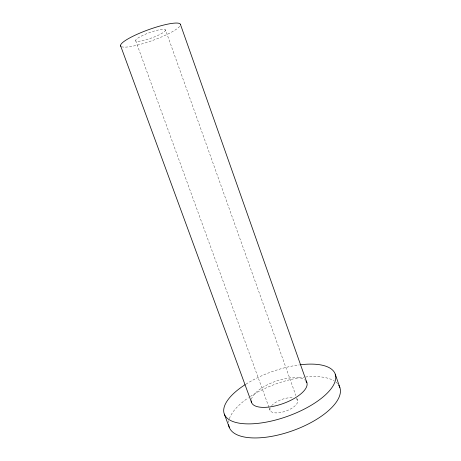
<?xml version="1.0" encoding="UTF-8"?>
<svg xmlns="http://www.w3.org/2000/svg" width="461" height="461" viewBox="0 0 461 461"><rect width="100%" height="100%" fill="white"/><g stroke="black" fill="none" stroke-linecap="round" stroke-linejoin="round"><path stroke-width="0.35" stroke-dasharray="2.31 1.73" d="M135.649 40.643L269.068 407.61M269.276 408.181L270.048 410.313M165.528 29.93A15.87 2.87 -19.8 0 1 143.884 40.338A15.87 2.87 -19.8 0 1 142.357 35.606A15.87 2.87 -19.8 0 1 165.528 29.93L295.87 395.555M296.832 398.269L297.558 400.304M228.598 422.518A58.772 24.836 -19.8 0 1 228.863 420.651M229.388 418.738A58.772 24.836 -19.8 0 1 248.306 397.82M250.415 396.414A58.772 24.836 -19.8 0 1 303.885 377.167M305.568 376.989A58.772 24.836 -19.8 0 1 334.306 380.976M335.925 382.117A58.772 24.836 -19.8 0 1 337.625 383.725M245.92 384.169A58.95 23.644 -19.8 0 1 299.541 364.87M296.233 398.765A14.637 6.16 -19.8 0 1 285.636 411.172A14.637 6.16 -19.8 0 1 270.152 407.933M271.667 405.617A14.637 6.16 -19.8 0 1 292.649 397.722M251.435 399.318A29.389 11.75 -19.8 0 1 275.067 381.495A29.389 11.75 -19.8 0 1 304.807 379.979M179.738 26.312A31.774 5.745 -19.8 0 1 152.055 40.649A31.774 5.745 -19.8 0 1 122.13 46.884"/><path stroke-width="0.69" d="M224.311 414.099L229.255 427.301M120.626 45.858L251.556 402.493M180.395 24.295L306.882 382.665M335.245 374.171L339.855 387.494M300.388 364.766A58.95 23.644 -19.8 0 1 327.391 392.979A58.95 23.644 -19.8 0 1 242.342 423.59A58.95 23.644 -19.8 0 1 245.206 384.624M339.158 385.903A58.772 24.836 -19.8 0 1 291.94 430.966A58.772 24.836 -19.8 0 1 228.644 424.76M338.708 385.148A58.772 24.836 -19.8 0 1 338.944 385.523M305.827 380.878A29.389 11.75 -19.8 0 1 283.555 403.415A29.389 11.75 -19.8 0 1 251.257 400.868M120.989 46.359A31.774 5.745 -19.8 0 1 147.946 29.913A31.774 5.745 -19.8 0 1 180.476 24.692"/></g></svg>
